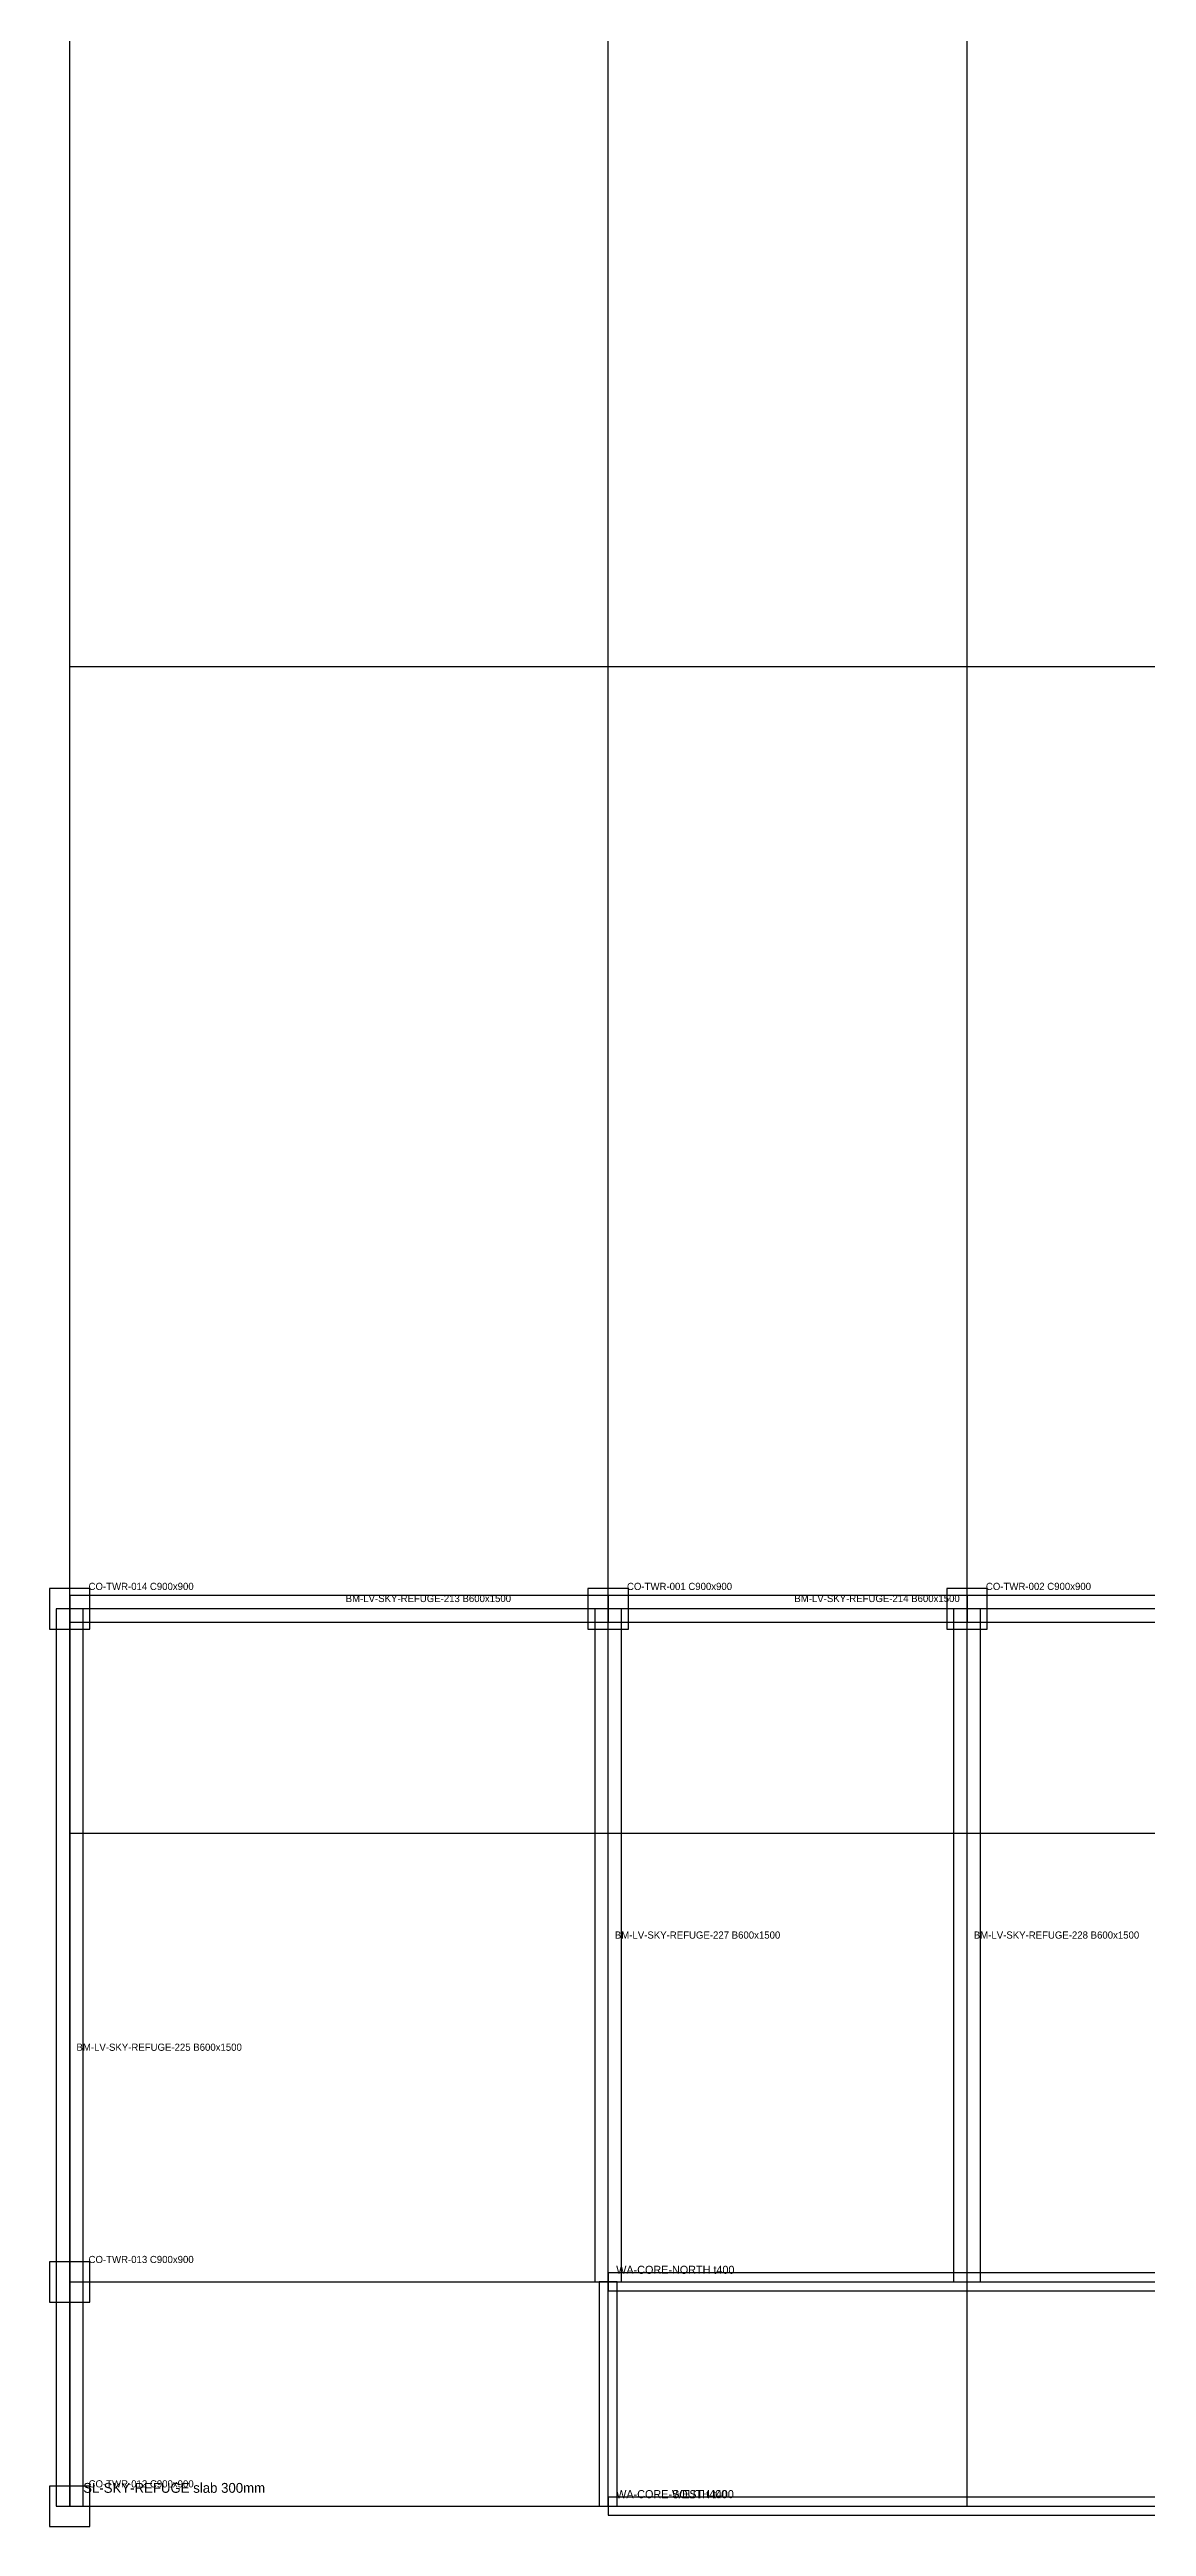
# Model space of a CAD drawing. Header units: millimetres. Extents: x -600 to 226982, y -254450 to 109948.
# Drawn here: x 118550 to 142998, y -254450 to -199251 of the extents above; entities that cross this region are included whole.
import ezdxf

# ---------------------------------------------------------------- set-up
doc = ezdxf.new("R2010")
doc.units = ezdxf.units.MM
for name, color, linetype in [('LV-SKY-REFUGE_BEAM', 5, 'Continuous'), ('LV-SKY-REFUGE_COLUMN', 1, 'Continuous'), ('LV-SKY-REFUGE_GRID', 8, 'Continuous'), ('LV-SKY-REFUGE_SLAB', 7, 'Continuous'), ('LV-SKY-REFUGE_WALL', 3, 'Continuous'), ('TEXT', 7, 'Continuous')]:
    doc.layers.add(name, color=color, linetype=linetype)

msp = doc.modelspace()

# ---------------------------------------------------------------- linework, layer by layer
at = {"layer": 'LV-SKY-REFUGE_BEAM'}
for points in [[(118700, -254000), (119300, -254000), (119300, -234000), (118700, -234000), (118700, -254000)], [(119000, -233700), (119000, -234300), (131000, -234300), (131000, -233700), (119000, -233700)], [(130700, -249000), (131300, -249000), (131300, -234000), (130700, -234000), (130700, -249000)], [(131000, -233700), (131000, -234300), (139000, -234300), (139000, -233700), (131000, -233700)], [(138700, -249000), (139300, -249000), (139300, -234000), (138700, -234000), (138700, -249000)], [(139000, -233700), (139000, -234300), (147000, -234300), (147000, -233700), (139000, -233700)]]:
    msp.add_lwpolyline(points, close=True, dxfattribs=at)
at = {"layer": 'LV-SKY-REFUGE_COLUMN'}
for points in [[(118550, -234450), (119450, -234450), (119450, -233550), (118550, -233550), (118550, -234450)], [(130550, -234450), (131450, -234450), (131450, -233550), (130550, -233550), (130550, -234450)], [(138550, -234450), (139450, -234450), (139450, -233550), (138550, -233550), (138550, -234450)], [(118550, -249450), (119450, -249450), (119450, -248550), (118550, -248550), (118550, -249450)], [(118550, -254450), (119450, -254450), (119450, -253550), (118550, -253550), (118550, -254450)]]:
    msp.add_lwpolyline(points, close=True, dxfattribs=at)
at = {"layer": 'LV-SKY-REFUGE_GRID'}
for points in [[(119000, -254000), (119000, -152000)], [(131000, -254000), (131000, -152000)], [(139000, -254000), (139000, -152000)], [(119000, -213000), (223000, -213000)], [(119000, -239000), (223000, -239000)], [(119000, -249000), (223000, -249000)], [(119000, -254000), (223000, -254000)]]:
    msp.add_lwpolyline(points, dxfattribs=at)
at = {"layer": 'LV-SKY-REFUGE_SLAB'}
msp.add_lwpolyline([(119000, -254000), (223000, -254000), (223000, -234000), (119000, -234000), (119000, -254000)], close=True, dxfattribs=at)
at = {"layer": 'LV-SKY-REFUGE_WALL'}
for points in [[(131000, -248800), (131000, -249200), (211000, -249200), (211000, -248800), (131000, -248800)], [(130800, -254000), (131200, -254000), (131200, -249000), (130800, -249000), (130800, -254000)], [(131000, -253800), (131000, -254200), (211000, -254200), (211000, -253800), (131000, -253800)]]:
    msp.add_lwpolyline(points, close=True, dxfattribs=at)

# ---------------------------------------------------------------- texts
at = {"layer": 'TEXT'}
for s, height, p in [('CO-TWR-014 C900x900', 160, (119420, -233580)), ('CO-TWR-001 C900x900', 160, (131420, -233580)), ('CO-TWR-002 C900x900', 160, (139420, -233580)), ('BM-LV-SKY-REFUGE-213 B600x1500', 160, (125150, -233850)), ('BM-LV-SKY-REFUGE-214 B600x1500', 160, (135150, -233850)), ('BM-LV-SKY-REFUGE-227 B600x1500', 160, (131150, -241350)), ('BM-LV-SKY-REFUGE-228 B600x1500', 160, (139150, -241350)), ('BM-LV-SKY-REFUGE-225 B600x1500', 160, (119150, -243850)), ('CO-TWR-013 C900x900', 160, (119420, -248580)), ('WA-CORE-NORTH t400', 180, (131180, -248820)), ('SL-SKY-REFUGE slab 300mm', 220, (119300, -253700)), ('CO-TWR-012 C900x900', 160, (119420, -253580)), ('WA-CORE-SOUTH t400', 180, (131180, -253820)), ('WA-CORE-WEST t400', 180, (131180, -253820))]:
    msp.add_text(s, height=height, dxfattribs=at).set_placement(p)

doc.saveas('drawing.dxf')
